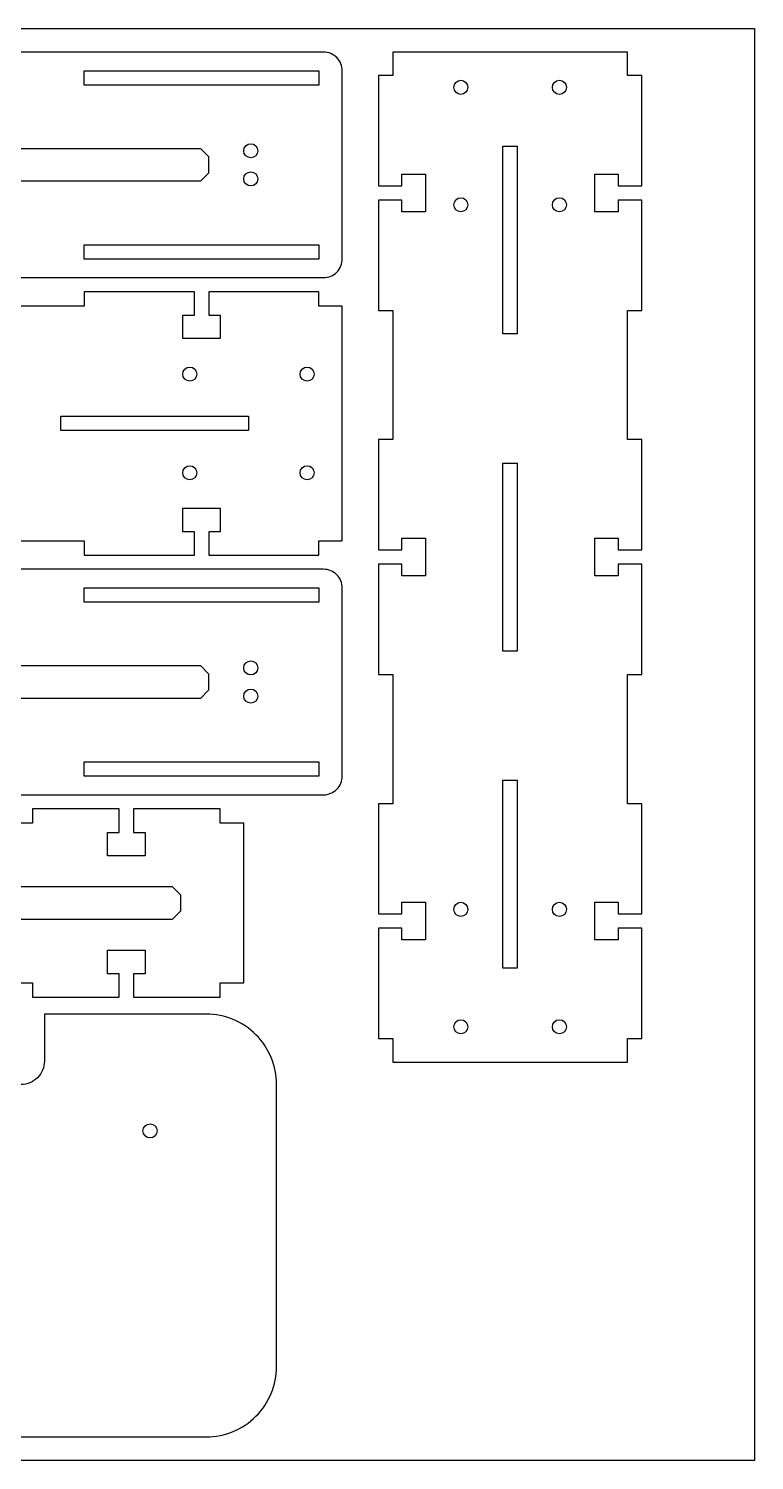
# Model space of a CAD drawing. Extents: x -305 to 305, y 1048 to 1352.
# Drawn here: x 150.2 to 304.8, y 1047.6 to 1352.4 of the extents above; entities that cross this region are included whole.
import ezdxf

# ---------------------------------------------------------------- set-up
doc = ezdxf.new("R2010")
doc.units = 0
for name, color, linetype in [('3_05MM_PETG_INSIDE', 40, 'CONTINUOUS'), ('3_05MM_PETG_OUTSIDE', 30, 'CONTINUOUS'), ('BOUNDARIES', 7, 'CONTINUOUS'), ('SCREW_HOLES', 7, 'CONTINUOUS')]:
    doc.layers.add(name, color=color, linetype=linetype)

msp = doc.modelspace()

# ---------------------------------------------------------------- linework, layer by layer
at = {"layer": '3_05MM_PETG_INSIDE'}
for points in [[(162, 1340.4), (162, 1343.45), (212, 1343.45), (212, 1340.4)], [(30.5, 1321.65), (30.5, 1325.15), (32.25, 1326.9), (186.75, 1326.9), (188.5, 1325.15), (188.5, 1321.65), (186.75, 1319.9), (32.25, 1319.9)], [(254.27, 1327.4), (254.27, 1287.4), (251.22, 1287.4), (251.22, 1327.4)], [(162, 1303.35), (162, 1306.4), (212, 1306.4), (212, 1303.35)], [(197, 1266.83), (157, 1266.83), (157, 1269.88), (197, 1269.88)], [(254.27, 1259.9), (254.27, 1219.9), (251.22, 1219.9), (251.22, 1259.9)], [(162, 1230.3), (162, 1233.35), (212, 1233.35), (212, 1230.3)], [(30.5, 1211.55), (30.5, 1215.05), (32.25, 1216.8), (186.75, 1216.8), (188.5, 1215.05), (188.5, 1211.55), (186.75, 1209.8), (32.25, 1209.8)], [(162, 1193.25), (162, 1196.3), (212, 1196.3), (212, 1193.25)], [(254.27, 1192.4), (254.27, 1152.4), (251.22, 1152.4), (251.22, 1192.4)], [(26.25, 1162.75), (24.5, 1164.5), (24.5, 1168), (26.25, 1169.75), (180.75, 1169.75), (182.5, 1168), (182.5, 1164.5), (180.75, 1162.75)]]:
    msp.add_lwpolyline(points, close=True, dxfattribs=at)
at = {"layer": '3_05MM_PETG_OUTSIDE'}
for points in [[(6, 1299.4), (213, 1299.4, 0.414214), (217, 1303.4), (217, 1343.4, 0.414214), (213, 1347.4), (6, 1347.4, 0.414214), (2, 1343.4), (2, 1303.4, 0.414214)], [(6, 1189.3), (213, 1189.3, 0.414214), (217, 1193.3), (217, 1233.3, 0.414214), (213, 1237.3), (6, 1237.3, 0.414214), (2, 1233.3), (2, 1193.3, 0.414214)], [(-112.53, 1127.6), (-152.53, 1127.6, -0.414214), (-157.53, 1132.6), (-157.53, 1142.6), (-192, 1142.6, 0.414214), (-207, 1127.6), (-207, 1067.6, 0.414214), (-192, 1052.6), (188, 1052.6, 0.414214), (203, 1067.6), (203, 1127.6, 0.414214), (188, 1142.6), (153.53, 1142.6), (153.53, 1132.6, -0.414214), (148.53, 1127.6), (108.53, 1127.6, -0.414214), (103.53, 1132.6), (103.53, 1142.6), (-107.53, 1142.6), (-107.53, 1132.6, -0.414214)]]:
    msp.add_lwpolyline(points, format="xyb", close=True, dxfattribs=at)
msp.add_lwpolyline([(280.8, 1163.92), (280.8, 1187.4), (277.75, 1187.4), (277.75, 1214.9), (280.8, 1214.9), (280.8, 1238.37), (277.75, 1238.37), (275.8, 1238.37), (275.8, 1235.9), (270.8, 1235.9), (270.8, 1243.9), (275.8, 1243.9), (275.8, 1241.42), (277.75, 1241.42), (280.8, 1241.42), (280.8, 1264.9), (277.75, 1264.9), (277.75, 1292.4), (280.8, 1292.4), (280.8, 1315.87), (277.75, 1315.87), (275.8, 1315.87), (275.8, 1313.4), (270.8, 1313.4), (270.8, 1321.4), (275.8, 1321.4), (275.8, 1318.92), (277.75, 1318.92), (280.8, 1318.92), (280.8, 1342.4), (277.75, 1342.4), (277.75, 1347.4), (227.75, 1347.4), (227.75, 1342.4), (224.7, 1342.4), (224.7, 1318.92), (227.75, 1318.92), (229.7, 1318.92), (229.7, 1321.4), (234.7, 1321.4), (234.7, 1313.4), (229.7, 1313.4), (229.7, 1315.87), (227.75, 1315.87), (224.7, 1315.87), (224.7, 1292.4), (227.75, 1292.4), (227.75, 1264.9), (224.7, 1264.9), (224.7, 1241.42), (227.75, 1241.42), (229.7, 1241.42), (229.7, 1243.9), (234.7, 1243.9), (234.7, 1235.9), (229.7, 1235.9), (229.7, 1238.37), (227.75, 1238.37), (224.7, 1238.37), (224.7, 1214.9), (227.75, 1214.9), (227.75, 1187.4), (224.7, 1187.4), (224.7, 1163.92), (227.75, 1163.92), (229.7, 1163.92), (229.7, 1166.4), (234.7, 1166.4), (234.7, 1158.4), (229.7, 1158.4), (229.7, 1160.87), (227.75, 1160.87), (224.7, 1160.87), (224.7, 1137.4), (227.75, 1137.4), (227.75, 1132.4), (277.75, 1132.4), (277.75, 1137.4), (280.8, 1137.4), (280.8, 1160.87), (277.75, 1160.87), (275.8, 1160.87), (275.8, 1158.4), (270.8, 1158.4), (270.8, 1166.4), (275.8, 1166.4), (275.8, 1163.92), (277.75, 1163.92)], close=True, dxfattribs=at)
for points in [[(134.5, 1243.35), (162, 1243.35), (162, 1240.3), (185.48, 1240.3), (185.48, 1243.35), (185.48, 1245.3), (183, 1245.3), (183, 1250.3), (191, 1250.3), (191, 1245.3), (188.53, 1245.3), (188.53, 1243.35), (188.53, 1240.3), (212, 1240.3), (212, 1243.35), (217, 1243.35), (217, 1293.35), (212, 1293.35), (212, 1296.4), (188.53, 1296.4), (188.53, 1293.35), (188.53, 1291.4), (191, 1291.4), (191, 1286.4), (183, 1286.4), (183, 1291.4), (185.48, 1291.4), (185.48, 1293.35), (185.48, 1296.4), (162, 1296.4), (162, 1293.35), (134.5, 1293.35)], [(123.5, 1149.25), (151, 1149.25), (151, 1146.2), (169.48, 1146.2), (169.48, 1149.25), (169.48, 1151.2), (167, 1151.2), (167, 1156.2), (175, 1156.2), (175, 1151.2), (172.53, 1151.2), (172.53, 1149.25), (172.53, 1146.2), (191, 1146.2), (191, 1149.25), (196, 1149.25), (196, 1183.25), (191, 1183.25), (191, 1186.3), (172.53, 1186.3), (172.53, 1183.25), (172.53, 1181.3), (175, 1181.3), (175, 1176.3), (167, 1176.3), (167, 1181.3), (169.48, 1181.3), (169.48, 1183.25), (169.48, 1186.3), (151, 1186.3), (151, 1183.25), (123.5, 1183.25)]]:
    msp.add_lwpolyline(points, dxfattribs=at)
at = {"layer": 'BOUNDARIES'}
msp.add_lwpolyline([(-304.8, 1352.4), (304.8, 1352.4), (304.8, 1047.6), (-304.8, 1047.6)], close=True, dxfattribs=at)
at = {"layer": 'SCREW_HOLES'}
for centre in [(242.25, 1339.9), (263.25, 1339.9), (197.5, 1326.4), (197.5, 1320.4), (242.25, 1314.9), (263.25, 1314.9), (184.5, 1278.85), (209.5, 1278.85), (184.5, 1257.85), (209.5, 1257.85), (197.5, 1216.3), (197.5, 1210.3), (242.25, 1164.9), (263.25, 1164.9), (242.25, 1139.9), (263.25, 1139.9), (176.03, 1117.75)]:
    msp.add_circle(centre, 1.5, dxfattribs=at)

doc.saveas('drawing.dxf')
